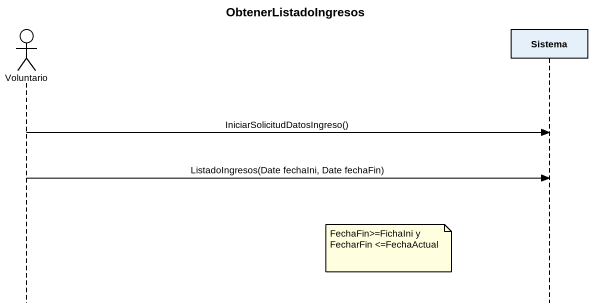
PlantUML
@startuml
title ObtenerListadoIngresos
hide footbox
actor Voluntario
participant Sistema

Voluntario -> Sistema : IniciarSolicitudDatosIngreso()
Voluntario -> Sistema : ListadoIngresos(Date fechaIni, Date fechaFin)
note left of Sistema : FechaFin>=FichaIni y FecharFin <=FechaActual
@enduml
